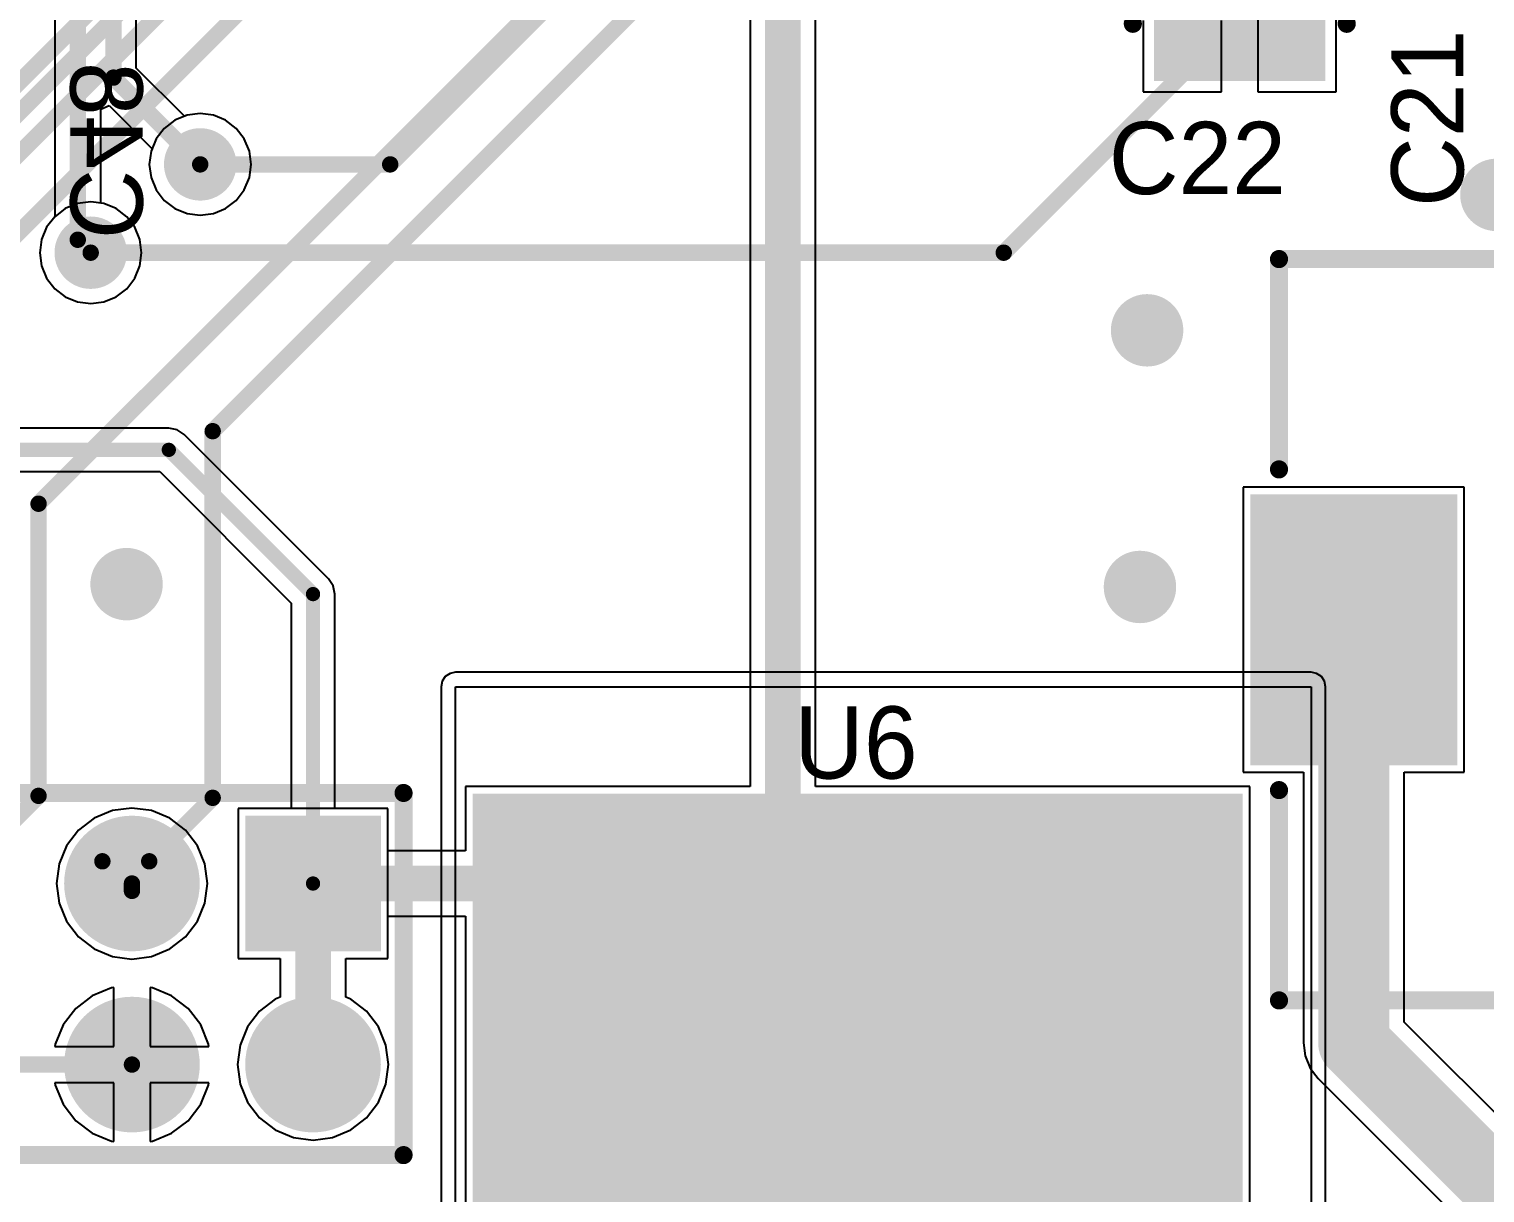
# Model space of a CAD drawing. Header units: millimetres. Extents: x 0 to 7.44, y -3.03 to 0.
# Drawn here: x 4.883 to 5.687, y -2.484 to -1.842 of the extents above; entities that cross this region are included whole.
import ezdxf

# ---------------------------------------------------------------- set-up
doc = ezdxf.new("R2010")
doc.units = ezdxf.units.MM
doc.header["$MEASUREMENT"] = 0
for name, color, linetype in [('BottomLayer', 5, 'Continuous'), ('BottomOverlay', 54, 'Continuous'), ('BottomSolder', 6, 'Continuous'), ('MidLayer1', 16, 'Continuous'), ('MidLayer2', 76, 'Continuous'), ('MultiLayer', 9, 'Continuous'), ('PadHoleLayer', 156, 'Continuous'), ('TopLayer', 1, 'Continuous'), ('TopOverlay', 2, 'Continuous'), ('TopPaste', 8, 'Continuous'), ('TopSolder', 216, 'Continuous'), ('ViaHoleLayer', 16, 'Continuous')]:
    doc.layers.add(name, color=color, linetype=linetype)

# ---------------------------------------------------------------- blocks, each defined once
blk = doc.blocks.new('LM1085_3_3_29')
at = {"layer": 'TopLayer'}
for points in [[(-0.04724, -0.20866), (0.30709, -0.20866), (-0.04724, 0.20866), (0.30709, 0.20866)], [(-0.30709, 0.07146), (-0.18898, 0.07146), (-0.30709, 0.12854), (-0.18898, 0.12854)], [(-0.30709, -0.02854), (-0.18898, -0.02854), (-0.30709, 0.02854), (-0.18898, 0.02854)], [(-0.30709, -0.12854), (-0.18898, -0.12854), (-0.30709, -0.07146), (-0.18898, -0.07146)]]:
    blk.add_solid(points, dxfattribs=at)
at = {"layer": 'TopOverlay'}
for p, q in [((-0.29798, 0.15362), (-0.29874, 0.15252)), ((-0.29702, 0.15457), (-0.29798, 0.15362)), ((-0.29593, 0.15534), (-0.29702, 0.15457)), ((-0.2947, 0.15591), (-0.29593, 0.15534)), ((-0.29341, 0.15625), (-0.2947, 0.15591)), ((-0.29207, 0.15637), (-0.29341, 0.15625)), ((-0.29073, 0.15625), (-0.29207, 0.15637)), ((-0.28943, 0.15591), (-0.29073, 0.15625)), ((-0.28822, 0.15534), (-0.28943, 0.15591)), ((-0.28711, 0.15457), (-0.28822, 0.15534)), ((-0.28617, 0.15362), (-0.28711, 0.15457)), ((-0.28539, 0.15252), (-0.28617, 0.15362)), ((-0.29966, 0.15001), (-0.29978, 0.14867)), ((-0.29978, 0.14867), (-0.29966, 0.14733)), ((-0.29931, 0.1513), (-0.29966, 0.15001)), ((-0.29966, 0.14733), (-0.29931, 0.14604)), ((-0.29874, 0.15252), (-0.29931, 0.1513)), ((-0.29931, 0.14604), (-0.29874, 0.14482)), ((-0.29874, 0.14482), (-0.29798, 0.14372)), ((-0.28617, 0.14372), (-0.28539, 0.14482)), ((-0.28483, 0.1513), (-0.28539, 0.15252)), ((-0.28539, 0.14482), (-0.28483, 0.14604)), ((-0.28448, 0.15001), (-0.28483, 0.1513)), ((-0.28483, 0.14604), (-0.28448, 0.14733)), ((-0.28436, 0.14867), (-0.28448, 0.15001)), ((-0.28448, 0.14733), (-0.28436, 0.14867)), ((-0.28436, 0.14867), (-0.28436, 0.14867)), ((-0.29798, 0.14372), (-0.29702, 0.14277)), ((-0.29702, 0.14277), (-0.29593, 0.142)), ((-0.29593, 0.142), (-0.2947, 0.14144)), ((-0.2947, 0.14144), (-0.29341, 0.14109)), ((-0.29341, 0.14109), (-0.29207, 0.14097)), ((-0.29207, 0.14097), (-0.29073, 0.14109)), ((-0.29073, 0.14109), (-0.28943, 0.14144)), ((-0.28943, 0.14144), (-0.28822, 0.142)), ((-0.28822, 0.142), (-0.28711, 0.14277)), ((-0.28711, 0.14277), (-0.28617, 0.14372))]:
    blk.add_line(p, q, dxfattribs=at)
at = {"layer": 'TopOverlay', "const_width": 0.01}
for points in [[(-0.17326, 0.20078), (-0.06694, 0.20078)], [(-0.17326, 0.20078), (-0.17326, -0.20078)], [(-0.17326, -0.20078), (-0.06694, -0.20078)]]:
    blk.add_lwpolyline(points, dxfattribs=at)
at = {"layer": 'TopOverlay', "const_width": 0.005}
for points in [[(-0.17576, 0.20078, 1), (-0.17076, 0.20078, 1)], [(-0.17576, 0.20078, 1), (-0.17076, 0.20078, 1)], [(-0.06944, 0.20078, 1), (-0.06444, 0.20078, 1)], [(-0.17576, -0.20078, 1), (-0.17076, -0.20078, 1)], [(-0.17576, -0.20078, 1), (-0.17076, -0.20078, 1)], [(-0.06944, -0.20078, 1), (-0.06444, -0.20078, 1)]]:
    blk.add_lwpolyline(points, format="xyb", close=True, dxfattribs=at)
at = {"layer": 'TopPaste'}
for points in [[(-0.04724, -0.20866), (0.30709, -0.20866), (-0.04724, 0.20866), (0.30709, 0.20866)], [(-0.30709, 0.07146), (-0.18898, 0.07146), (-0.30709, 0.12854), (-0.18898, 0.12854)], [(-0.30709, -0.02854), (-0.18898, -0.02854), (-0.30709, 0.02854), (-0.18898, 0.02854)], [(-0.30709, -0.12854), (-0.18898, -0.12854), (-0.30709, -0.07146), (-0.18898, -0.07146)]]:
    blk.add_solid(points, dxfattribs=at)
at = {"layer": 'TopSolder'}
for points in [[(-0.05124, -0.21266), (0.31109, -0.21266), (-0.05124, 0.21266), (0.31109, 0.21266)], [(-0.31109, 0.06746), (-0.18498, 0.06746), (-0.31109, 0.13254), (-0.18498, 0.13254)], [(-0.31109, -0.03254), (-0.18498, -0.03254), (-0.31109, 0.03254), (-0.18498, 0.03254)], [(-0.31109, -0.13254), (-0.18498, -0.13254), (-0.31109, -0.06746), (-0.18498, -0.06746)]]:
    blk.add_solid(points, dxfattribs=at)
blk = doc.blocks.new('90131_0130_30')
at = {"layer": 'BottomLayer', "const_width": 0.03346}
for points in [[(-0.46673, 0.05, 1), (-0.43327, 0.05, 1)], [(-0.36673, 0.05, 1), (-0.33327, 0.05, 1)], [(-0.36673, -0.05, 1), (-0.33327, -0.05, 1)]]:
    blk.add_lwpolyline(points, format="xyb", close=True, dxfattribs=at)
at = {"layer": 'BottomLayer'}
blk.add_solid([(-0.48346, -0.08346), (-0.41654, -0.08346), (-0.48346, -0.01654), (-0.41654, -0.01654)], dxfattribs=at)
at = {"layer": 'BottomSolder', "const_width": 0.03746}
for points in [[(-0.46873, 0.05, 1), (-0.43127, 0.05, 1)], [(-0.36873, 0.05, 1), (-0.33127, 0.05, 1)], [(-0.36873, -0.05, 1), (-0.33127, -0.05, 1)]]:
    blk.add_lwpolyline(points, format="xyb", close=True, dxfattribs=at)
at = {"layer": 'BottomSolder'}
blk.add_solid([(-0.48746, -0.08746), (-0.41254, -0.08746), (-0.48746, -0.01254), (-0.41254, -0.01254)], dxfattribs=at)
at = {"layer": 'MidLayer1', "const_width": 0.03346}
for points in [[(-0.46673, 0.05, 1), (-0.43327, 0.05, 1)], [(-0.36673, 0.05, 1), (-0.33327, 0.05, 1)], [(-0.36673, -0.05, 1), (-0.33327, -0.05, 1)]]:
    blk.add_lwpolyline(points, format="xyb", close=True, dxfattribs=at)
at = {"layer": 'MidLayer1'}
blk.add_solid([(-0.48346, -0.08346), (-0.41654, -0.08346), (-0.48346, -0.01654), (-0.41654, -0.01654)], dxfattribs=at)
at = {"layer": 'MidLayer2', "const_width": 0.03346}
for points in [[(-0.46673, 0.05, 1), (-0.43327, 0.05, 1)], [(-0.36673, 0.05, 1), (-0.33327, 0.05, 1)], [(-0.36673, -0.05, 1), (-0.33327, -0.05, 1)]]:
    blk.add_lwpolyline(points, format="xyb", close=True, dxfattribs=at)
at = {"layer": 'MidLayer2'}
blk.add_solid([(-0.48346, -0.08346), (-0.41654, -0.08346), (-0.48346, -0.01654), (-0.41654, -0.01654)], dxfattribs=at)
at = {"layer": 'MultiLayer', "const_width": 0.03346}
for points in [[(-0.46673, 0.05, 1), (-0.43327, 0.05, 1)], [(-0.36673, 0.05, 1), (-0.33327, 0.05, 1)], [(-0.36673, -0.05, 1), (-0.33327, -0.05, 1)]]:
    blk.add_lwpolyline(points, format="xyb", close=True, dxfattribs=at)
at = {"layer": 'MultiLayer'}
blk.add_solid([(-0.48346, -0.08346), (-0.41654, -0.08346), (-0.48346, -0.01654), (-0.41654, -0.01654)], dxfattribs=at)
at = {"layer": 'PadHoleLayer', "const_width": 0.02165}
for points in [[(-0.46083, 0.05, 1), (-0.43917, 0.05, 1)], [(-0.36083, 0.05, 1), (-0.33917, 0.05, 1)], [(-0.46083, -0.05, 1), (-0.43917, -0.05, 1)], [(-0.36083, -0.05, 1), (-0.33917, -0.05, 1)]]:
    blk.add_lwpolyline(points, format="xyb", close=True, dxfattribs=at)
at = {"layer": 'TopLayer', "const_width": 0.03346}
for points in [[(-0.46673, 0.05, 1), (-0.43327, 0.05, 1)], [(-0.36673, 0.05, 1), (-0.33327, 0.05, 1)], [(-0.36673, -0.05, 1), (-0.33327, -0.05, 1)]]:
    blk.add_lwpolyline(points, format="xyb", close=True, dxfattribs=at)
at = {"layer": 'TopLayer'}
blk.add_solid([(-0.48346, -0.08346), (-0.41654, -0.08346), (-0.48346, -0.01654), (-0.41654, -0.01654)], dxfattribs=at)
at = {"layer": 'TopOverlay', "const_width": 0.01}
for points in [[(-0.5, 0.1), (-0.5, -0.1)], [(0.5, 0.1), (-0.5, 0.1)], [(0.5, -0.1), (-0.5, -0.1)]]:
    blk.add_lwpolyline(points, dxfattribs=at)
at = {"layer": 'TopOverlay', "const_width": 0.005}
for points in [[(-0.5025, 0.1, 1), (-0.4975, 0.1, 1)], [(-0.5025, 0.1, 1), (-0.4975, 0.1, 1)], [(-0.5025, -0.1, 1), (-0.4975, -0.1, 1)], [(-0.5025, -0.1, 1), (-0.4975, -0.1, 1)]]:
    blk.add_lwpolyline(points, format="xyb", close=True, dxfattribs=at)
at = {"layer": 'TopSolder', "const_width": 0.03746}
for points in [[(-0.46873, 0.05, 1), (-0.43127, 0.05, 1)], [(-0.36873, 0.05, 1), (-0.33127, 0.05, 1)], [(-0.36873, -0.05, 1), (-0.33127, -0.05, 1)]]:
    blk.add_lwpolyline(points, format="xyb", close=True, dxfattribs=at)
at = {"layer": 'TopSolder'}
blk.add_solid([(-0.48746, -0.08746), (-0.41254, -0.08746), (-0.48746, -0.01254), (-0.41254, -0.01254)], dxfattribs=at)
blk = doc.blocks.new('IND_FERRITE_CORE_56')
at = {"layer": 'TopLayer'}
for points in [[(-0.21654, -0.07087), (-0.11024, -0.07087), (-0.21654, 0.07087), (-0.11024, 0.07087)], [(0.11024, -0.07087), (0.21654, -0.07087), (0.11024, 0.07087), (0.21654, 0.07087)]]:
    blk.add_solid(points, dxfattribs=at)
at = {"layer": 'TopOverlay', "const_width": 0.01}
for points in [[(-0.20471, 0.08856), (-0.20471, 0.20472)], [(-0.20471, 0.20472), (0.20471, 0.20472)], [(0.20471, 0.08856), (0.20471, 0.20472)], [(-0.20471, -0.20472), (-0.20471, -0.08856)], [(0.20471, -0.20472), (0.20471, -0.08856)], [(-0.20471, -0.20472), (0.20471, -0.20472)]]:
    blk.add_lwpolyline(points, dxfattribs=at)
at = {"layer": 'TopOverlay', "const_width": 0.005}
for points in [[(-0.20721, 0.20472, 1), (-0.20221, 0.20472, 1)], [(-0.20721, 0.20472, 1), (-0.20221, 0.20472, 1)], [(0.20221, 0.20472, 1), (0.20721, 0.20472, 1)], [(0.20221, 0.20472, 1), (0.20721, 0.20472, 1)], [(-0.20721, 0.08856, 1), (-0.20221, 0.08856, 1)], [(0.20221, 0.08856, 1), (0.20721, 0.08856, 1)], [(-0.20721, -0.08856, 1), (-0.20221, -0.08856, 1)], [(0.20221, -0.08856, 1), (0.20721, -0.08856, 1)], [(-0.20721, -0.20472, 1), (-0.20221, -0.20472, 1)], [(-0.20721, -0.20472, 1), (-0.20221, -0.20472, 1)], [(0.20221, -0.20472, 1), (0.20721, -0.20472, 1)], [(0.20221, -0.20472, 1), (0.20721, -0.20472, 1)]]:
    blk.add_lwpolyline(points, format="xyb", close=True, dxfattribs=at)
at = {"layer": 'TopPaste'}
for points in [[(-0.21654, -0.07087), (-0.11024, -0.07087), (-0.21654, 0.07087), (-0.11024, 0.07087)], [(0.11024, -0.07087), (0.21654, -0.07087), (0.11024, 0.07087), (0.21654, 0.07087)]]:
    blk.add_solid(points, dxfattribs=at)
at = {"layer": 'TopSolder'}
for points in [[(-0.22054, -0.07487), (-0.10624, -0.07487), (-0.22054, 0.07487), (-0.10624, 0.07487)], [(0.10624, -0.07487), (0.22054, -0.07487), (0.10624, 0.07487), (0.22054, 0.07487)]]:
    blk.add_solid(points, dxfattribs=at)
blk = doc.blocks.new('CAPAE_4_3_4_3_5_4_202')
at = {"layer": 'TopLayer'}
for points in [[(-0.08268, -0.04331), (-0.00394, -0.04331), (-0.08268, 0.04331), (-0.00394, 0.04331)], [(0.03543, -0.04331), (0.11417, -0.04331), (0.03543, 0.04331), (0.11417, 0.04331)]]:
    blk.add_solid(points, dxfattribs=at)
at = {"layer": 'TopOverlay'}
for p, q in [((-0.10925, 0.00852), (-0.11066, 0.00754)), ((-0.1077, 0.00924), (-0.10925, 0.00852)), ((-0.10604, 0.00969), (-0.1077, 0.00924)), ((-0.10433, 0.00984), (-0.10604, 0.00969)), ((-0.10262, 0.00969), (-0.10433, 0.00984)), ((-0.10096, 0.00924), (-0.10262, 0.00969)), ((-0.09941, 0.00852), (-0.10096, 0.00924)), ((-0.098, 0.00754), (-0.09941, 0.00852)), ((-0.11402, 0.00171), (-0.11417, 0)), ((-0.11417, 0), (-0.11402, -0.00171)), ((-0.11358, 0.00337), (-0.11402, 0.00171)), ((-0.11285, 0.00492), (-0.11358, 0.00337)), ((-0.11187, 0.00632), (-0.11285, 0.00492)), ((-0.11066, 0.00754), (-0.11187, 0.00632)), ((-0.09679, 0.00632), (-0.098, 0.00754)), ((-0.09581, 0.00492), (-0.09679, 0.00632)), ((-0.09508, 0.00337), (-0.09581, 0.00492)), ((-0.09464, 0.00171), (-0.09508, 0.00337)), ((-0.09449, 0), (-0.09464, 0.00171)), ((-0.09464, -0.00171), (-0.09449, 0)), ((-0.09449, 0), (-0.09449, 0)), ((-0.11402, -0.00171), (-0.11358, -0.00337)), ((-0.11358, -0.00337), (-0.11285, -0.00492)), ((-0.11285, -0.00492), (-0.11187, -0.00632)), ((-0.11187, -0.00632), (-0.11066, -0.00754)), ((-0.11066, -0.00754), (-0.10925, -0.00852)), ((-0.09941, -0.00852), (-0.098, -0.00754)), ((-0.098, -0.00754), (-0.09679, -0.00632)), ((-0.09679, -0.00632), (-0.09581, -0.00492)), ((-0.09581, -0.00492), (-0.09508, -0.00337)), ((-0.09508, -0.00337), (-0.09464, -0.00171)), ((-0.10925, -0.00852), (-0.1077, -0.00924)), ((-0.1077, -0.00924), (-0.10604, -0.00969)), ((-0.10604, -0.00969), (-0.10433, -0.00984)), ((-0.10433, -0.00984), (-0.10262, -0.00969)), ((-0.10262, -0.00969), (-0.10096, -0.00924)), ((-0.10096, -0.00924), (-0.09941, -0.00852))]:
    blk.add_line(p, q, dxfattribs=at)
at = {"layer": 'TopOverlay', "const_width": 0.01}
for points in [[(0.08661, 0.05906), (-0.05512, 0.05906)], [(0.08661, -0.05906), (-0.05512, -0.05906)]]:
    blk.add_lwpolyline(points, dxfattribs=at)
at = {"layer": 'TopOverlay', "const_width": 0.005}
for points in [[(-0.05762, 0.05906, 1), (-0.05262, 0.05906, 1)], [(0.08411, 0.05906, 1), (0.08911, 0.05906, 1)], [(-0.05762, -0.05906, 1), (-0.05262, -0.05906, 1)], [(0.08411, -0.05906, 1), (0.08911, -0.05906, 1)]]:
    blk.add_lwpolyline(points, format="xyb", close=True, dxfattribs=at)
at = {"layer": 'TopPaste'}
for points in [[(-0.08268, -0.04331), (-0.00394, -0.04331), (-0.08268, 0.04331), (-0.00394, 0.04331)], [(0.03543, -0.04331), (0.11417, -0.04331), (0.03543, 0.04331), (0.11417, 0.04331)]]:
    blk.add_solid(points, dxfattribs=at)
at = {"layer": 'TopSolder'}
for points in [[(-0.08668, -0.04731), (0.00006, -0.04731), (-0.08668, 0.04731), (0.00006, 0.04731)], [(0.03143, -0.04731), (0.11817, -0.04731), (0.03143, 0.04731), (0.11817, 0.04731)]]:
    blk.add_solid(points, dxfattribs=at)

msp = doc.modelspace()

# ---------------------------------------------------------------- linework, layer by layer
at = {"layer": 'BottomLayer'}
for p, q in [((4.96978, -1.88907), (4.963, -1.89188)), ((4.97706, -1.88811), (4.96978, -1.88907)), ((4.98434, -1.88907), (4.97706, -1.88811)), ((4.99112, -1.89188), (4.98434, -1.88907)), ((4.95718, -1.89634), (4.95271, -1.90217)), ((4.963, -1.89188), (4.95718, -1.89634)), ((4.99694, -1.89634), (4.99112, -1.89188)), ((5.00141, -1.90217), (4.99694, -1.89634)), ((4.95271, -1.90217), (4.9499, -1.90895)), ((5.00422, -1.90895), (5.00141, -1.90217)), ((4.9499, -1.90895), (4.94894, -1.91622)), ((5.00517, -1.91622), (5.00422, -1.90895)), ((4.94894, -1.91622), (4.9499, -1.9235)), ((5.00422, -1.9235), (5.00517, -1.91622)), ((4.9499, -1.9235), (4.95271, -1.93028)), ((5.00141, -1.93028), (5.00422, -1.9235)), ((4.91659, -1.93688), (4.90931, -1.93784)), ((4.92386, -1.93784), (4.91659, -1.93688)), ((4.95271, -1.93028), (4.95718, -1.9361)), ((4.95718, -1.9361), (4.963, -1.94057)), ((4.99112, -1.94057), (4.99694, -1.9361)), ((4.99694, -1.9361), (5.00141, -1.93028)), ((4.89671, -1.94511), (4.89224, -1.95093)), ((4.90253, -1.94064), (4.89671, -1.94511)), ((4.90931, -1.93784), (4.90253, -1.94064)), ((4.93064, -1.94064), (4.92386, -1.93784)), ((4.93647, -1.94511), (4.93064, -1.94064)), ((4.94093, -1.95093), (4.93647, -1.94511)), ((4.963, -1.94057), (4.96978, -1.94338)), ((4.96978, -1.94338), (4.97706, -1.94434)), ((4.97706, -1.94434), (4.98434, -1.94338)), ((4.98434, -1.94338), (4.99112, -1.94057)), ((4.89224, -1.95093), (4.88943, -1.95772)), ((4.94374, -1.95772), (4.94093, -1.95093)), ((4.88943, -1.95772), (4.88847, -1.96499)), ((4.9447, -1.96499), (4.94374, -1.95772)), ((4.88847, -1.96499), (4.88943, -1.97227)), ((4.94374, -1.97227), (4.9447, -1.96499)), ((4.88943, -1.97227), (4.89224, -1.97905)), ((4.94093, -1.97905), (4.94374, -1.97227)), ((4.89224, -1.97905), (4.89671, -1.98487)), ((4.89671, -1.98487), (4.90253, -1.98934)), ((4.93064, -1.98934), (4.93647, -1.98487)), ((4.93647, -1.98487), (4.94093, -1.97905)), ((4.90253, -1.98934), (4.90931, -1.99215)), ((4.90931, -1.99215), (4.91659, -1.99311)), ((4.91659, -1.99311), (4.92386, -1.99215)), ((4.92386, -1.99215), (4.93064, -1.98934)), ((4.95971, -2.06184), (4.87529, -2.06184)), ((4.96432, -2.06276), (4.95971, -2.06184)), ((4.95971, -2.06184), (4.95971, -2.06184)), ((4.96822, -2.06537), (4.96432, -2.06276)), ((5.04789, -2.14503), (4.96822, -2.06537)), ((4.87529, -2.08592), (4.95472, -2.08592)), ((4.95472, -2.08592), (5.02733, -2.15853)), ((5.0505, -2.14893), (5.04789, -2.14503)), ((5.04789, -2.14503), (5.04789, -2.14503)), ((5.05141, -2.15354), (5.0505, -2.14893)), ((5.05141, -2.27205), (5.05141, -2.15354)), ((5.02733, -2.15853), (5.02733, -2.27205)), ((5.11069, -2.20165), (5.11008, -2.20472)), ((5.11243, -2.19905), (5.11069, -2.20165)), ((5.11504, -2.19731), (5.11243, -2.19905)), ((5.11811, -2.1967), (5.11504, -2.19731)), ((5.59055, -2.1967), (5.11811, -2.1967)), ((5.59362, -2.19731), (5.59055, -2.1967)), ((5.59623, -2.19905), (5.59362, -2.19731)), ((5.59797, -2.20165), (5.59623, -2.19905)), ((5.59858, -2.20472), (5.59797, -2.20165)), ((5.11008, -2.20472), (5.11008, -2.67717)), ((5.11811, -2.67717), (5.11811, -2.20472)), ((5.11811, -2.20472), (5.59055, -2.20472)), ((5.59055, -2.20472), (5.59055, -2.67717)), ((5.59858, -2.67717), (5.59858, -2.20472)), ((4.92858, -2.27311), (4.91852, -2.27728)), ((4.93937, -2.27169), (4.92858, -2.27311)), ((4.95016, -2.27311), (4.93937, -2.27169)), ((4.96022, -2.27728), (4.95016, -2.27311)), ((5.02733, -2.27205), (4.99803, -2.27205)), ((4.99803, -2.27205), (4.99803, -2.35472)), ((5.08071, -2.27205), (5.05141, -2.27205)), ((5.08071, -2.35472), (5.08071, -2.27205)), ((4.91852, -2.27728), (4.90989, -2.2839)), ((4.96885, -2.2839), (4.96022, -2.27728)), ((4.90989, -2.2839), (4.90326, -2.29254)), ((4.97548, -2.29254), (4.96885, -2.2839)), ((4.90326, -2.29254), (4.8991, -2.30259)), ((4.97964, -2.30259), (4.97548, -2.29254)), ((4.8991, -2.30259), (4.89767, -2.31339)), ((4.98107, -2.31339), (4.97964, -2.30259)), ((4.89767, -2.31339), (4.8991, -2.32418)), ((4.97964, -2.32418), (4.98107, -2.31339)), ((4.8991, -2.32418), (4.90326, -2.33423)), ((4.97548, -2.33423), (4.97964, -2.32418)), ((4.90326, -2.33423), (4.90989, -2.34287)), ((4.96885, -2.34287), (4.97548, -2.33423)), ((4.90989, -2.34287), (4.91852, -2.3495)), ((4.96022, -2.3495), (4.96885, -2.34287)), ((4.91852, -2.3495), (4.92858, -2.35366)), ((4.92858, -2.35366), (4.93937, -2.35508)), ((4.93937, -2.35508), (4.95016, -2.35366)), ((4.95016, -2.35366), (4.96022, -2.3495)), ((4.99803, -2.35472), (5.02131, -2.35472)), ((5.02131, -2.35472), (5.02131, -2.37612)), ((5.05743, -2.37612), (5.05743, -2.35472)), ((5.05743, -2.35472), (5.08071, -2.35472)), ((4.92802, -2.37104), (4.91745, -2.37542)), ((4.92937, -2.37086), (4.92802, -2.37104)), ((4.92937, -2.40339), (4.92937, -2.37086)), ((4.95072, -2.37104), (4.94937, -2.37086)), ((4.94937, -2.37086), (4.94937, -2.40339)), ((4.96129, -2.37542), (4.95072, -2.37104)), ((4.91745, -2.37542), (4.90837, -2.38239)), ((4.97037, -2.38239), (4.96129, -2.37542)), ((5.01852, -2.37728), (5.00989, -2.3839)), ((5.02131, -2.37612), (5.01852, -2.37728)), ((5.06022, -2.37728), (5.05743, -2.37612)), ((5.06885, -2.3839), (5.06022, -2.37728)), ((4.90837, -2.38239), (4.9014, -2.39147)), ((4.97734, -2.39147), (4.97037, -2.38239)), ((5.00989, -2.3839), (5.00326, -2.39254)), ((5.07548, -2.39254), (5.06885, -2.3839)), ((4.9014, -2.39147), (4.89702, -2.40204)), ((4.98172, -2.40204), (4.97734, -2.39147)), ((5.00326, -2.39254), (4.9991, -2.40259)), ((5.07964, -2.40259), (5.07548, -2.39254)), ((4.89702, -2.40204), (4.89685, -2.40339)), ((4.89685, -2.40339), (4.92937, -2.40339)), ((4.94937, -2.40339), (4.98189, -2.40339)), ((4.98189, -2.40339), (4.98172, -2.40204)), ((4.9991, -2.40259), (4.99767, -2.41339)), ((5.08107, -2.41339), (5.07964, -2.40259)), ((4.99767, -2.41339), (4.9991, -2.42418)), ((5.07964, -2.42418), (5.08107, -2.41339)), ((4.92937, -2.42339), (4.89685, -2.42339)), ((4.89685, -2.42339), (4.89702, -2.42473)), ((4.89702, -2.42473), (4.9014, -2.43531)), ((4.92937, -2.45591), (4.92937, -2.42339)), ((4.98189, -2.42339), (4.94937, -2.42339)), ((4.94937, -2.42339), (4.94937, -2.45591)), ((4.97734, -2.43531), (4.98172, -2.42473)), ((4.98172, -2.42473), (4.98189, -2.42339)), ((4.9991, -2.42418), (5.00326, -2.43423)), ((5.07548, -2.43423), (5.07964, -2.42418)), ((4.9014, -2.43531), (4.90837, -2.44439)), ((4.97037, -2.44439), (4.97734, -2.43531)), ((5.00326, -2.43423), (5.00989, -2.44287)), ((5.06885, -2.44287), (5.07548, -2.43423)), ((5.00989, -2.44287), (5.01852, -2.4495)), ((5.06022, -2.4495), (5.06885, -2.44287)), ((4.90837, -2.44439), (4.91745, -2.45135)), ((4.91745, -2.45135), (4.92802, -2.45573)), ((4.95072, -2.45573), (4.96129, -2.45135)), ((4.96129, -2.45135), (4.97037, -2.44439)), ((5.01852, -2.4495), (5.02858, -2.45366)), ((5.05016, -2.45366), (5.06022, -2.4495)), ((4.92802, -2.45573), (4.92937, -2.45591)), ((4.94937, -2.45591), (4.95072, -2.45573)), ((5.02858, -2.45366), (5.03937, -2.45508)), ((5.03937, -2.45508), (5.05016, -2.45366))]:
    msp.add_line(p, q, dxfattribs=at)
for points, const_width in [([(4.96706, -1.91622, 1), (4.98706, -1.91622, 1)], 0.02), ([(5.68291, -1.93307, 1), (5.70291, -1.93307, 1)], 0.02), ([(4.90659, -1.96499, 1), (4.92659, -1.96499, 1)], 0.02), ([(5.49, -2.00787, 1), (5.51, -2.00787, 1)], 0.02), ([(4.95774, -2.07388, 1), (4.96168, -2.07388, 1)], 0.00394), ([(4.95774, -2.07388, 1), (4.96168, -2.07388, 1)], 0.00394), ([(4.92639, -2.14805, 1), (4.94639, -2.14805, 1)], 0.02), ([(5.48606, -2.14961, 1), (5.50606, -2.14961, 1)], 0.02), ([(5.0374, -2.15354, 1), (5.04134, -2.15354, 1)], 0.00394), ([(5.0374, -2.15354, 1), (5.04134, -2.15354, 1)], 0.00394), ([(5.14748, -2.30315, 1), (5.16748, -2.30315, 1)], 0.02), ([(5.21047, -2.30709, 1), (5.23047, -2.30709, 1)], 0.02), ([(5.30102, -2.31102, 1), (5.32102, -2.31102, 1)], 0.02), ([(5.36008, -2.31102, 1), (5.38008, -2.31102, 1)], 0.02), ([(5.50575, -2.31102, 1), (5.52575, -2.31102, 1)], 0.02), ([(5.4585, -2.31496, 1), (5.4785, -2.31496, 1)], 0.02), ([(5.03445, -2.31339, 1), (5.04429, -2.31339, 1)], 0.00984), ([(5.0374, -2.31339, 1), (5.04134, -2.31339, 1)], 0.00394), ([(5.23016, -2.38189, 1), (5.25016, -2.38189, 1)], 0.02), ([(5.28921, -2.38189, 1), (5.30921, -2.38189, 1)], 0.02), ([(5.39157, -2.37795, 1), (5.41157, -2.37795, 1)], 0.02), ([(5.15535, -2.38583, 1), (5.17535, -2.38583, 1)], 0.02), ([(5.49787, -2.38976, 1), (5.51787, -2.38976, 1)], 0.02), ([(5.03445, -2.41339, 1), (5.04429, -2.41339, 1)], 0.00984), ([(4.93711, -2.41339, 1), (4.94163, -2.41339, 1)], 0.00453), ([(5.15929, -2.45276, 1), (5.17929, -2.45276, 1)], 0.02), ([(5.25378, -2.45276, 1), (5.27378, -2.45276, 1)], 0.02), ([(5.33646, -2.44882, 1), (5.35646, -2.44882, 1)], 0.02), ([(5.41126, -2.45276, 1), (5.43126, -2.45276, 1)], 0.02), ([(5.48606, -2.45276, 1), (5.50606, -2.45276, 1)], 0.02)]:
    msp.add_lwpolyline(points, format="xyb", close=True, dxfattribs=dict(at, const_width=const_width))
for points, const_width in [([(4.83789, -2.07388), (4.95971, -2.07388)], 0.00787), ([(4.95971, -2.07388), (5.03937, -2.15354)], 0.00787), ([(5.03937, -2.31339), (5.03937, -2.15354)], 0.00787), ([(5.03937, -2.41339), (5.03937, -2.31339)], 0.01969), ([(4.83937, -2.41339), (4.93937, -2.41339)], 0.00906)]:
    msp.add_lwpolyline(points, dxfattribs=dict(at, const_width=const_width))
at = {"layer": 'MidLayer1', "const_width": 0.00906}
for points in [[(5.08198, -1.91622), (6.52522, -0.47298)], [(5.42083, -1.96499), (6.43307, -0.95276)], [(4.82283, -1.9252), (5.51575, -1.23228)], [(4.83858, -1.94882), (5.55118, -1.23622)], [(4.85827, -1.97244), (5.58268, -1.24803)], [(4.97706, -1.91622), (5.08198, -1.91622)], [(4.91659, -1.96499), (5.42083, -1.96499)]]:
    msp.add_lwpolyline(points, dxfattribs=at)
at = {"layer": 'MidLayer1'}
for points, const_width in [([(4.96706, -1.91622, 1), (4.98706, -1.91622, 1)], 0.02), ([(4.9748, -1.91622, 1), (4.97932, -1.91622, 1)], 0.00453), ([(5.07972, -1.91622, 1), (5.08425, -1.91622, 1)], 0.00453), ([(5.07972, -1.91622, 1), (5.08425, -1.91622, 1)], 0.00453), ([(5.68291, -1.93307, 1), (5.70291, -1.93307, 1)], 0.02), ([(4.90659, -1.96499, 1), (4.92659, -1.96499, 1)], 0.02), ([(4.91432, -1.96499, 1), (4.91885, -1.96499, 1)], 0.00453), ([(5.41857, -1.96499, 1), (5.4231, -1.96499, 1)], 0.00453), ([(5.41857, -1.96499, 1), (5.4231, -1.96499, 1)], 0.00453), ([(5.49, -2.00787, 1), (5.51, -2.00787, 1)], 0.02), ([(4.92639, -2.14805, 1), (4.94639, -2.14805, 1)], 0.02), ([(5.48606, -2.14961, 1), (5.50606, -2.14961, 1)], 0.02), ([(5.14748, -2.30315, 1), (5.16748, -2.30315, 1)], 0.02), ([(5.21047, -2.30709, 1), (5.23047, -2.30709, 1)], 0.02), ([(5.30102, -2.31102, 1), (5.32102, -2.31102, 1)], 0.02), ([(5.36008, -2.31102, 1), (5.38008, -2.31102, 1)], 0.02), ([(5.50575, -2.31102, 1), (5.52575, -2.31102, 1)], 0.02), ([(5.4585, -2.31496, 1), (5.4785, -2.31496, 1)], 0.02), ([(5.23016, -2.38189, 1), (5.25016, -2.38189, 1)], 0.02), ([(5.28921, -2.38189, 1), (5.30921, -2.38189, 1)], 0.02), ([(5.39157, -2.37795, 1), (5.41157, -2.37795, 1)], 0.02), ([(5.15535, -2.38583, 1), (5.17535, -2.38583, 1)], 0.02), ([(5.49787, -2.38976, 1), (5.51787, -2.38976, 1)], 0.02), ([(5.15929, -2.45276, 1), (5.17929, -2.45276, 1)], 0.02), ([(5.25378, -2.45276, 1), (5.27378, -2.45276, 1)], 0.02), ([(5.33646, -2.44882, 1), (5.35646, -2.44882, 1)], 0.02), ([(5.41126, -2.45276, 1), (5.43126, -2.45276, 1)], 0.02), ([(5.48606, -2.45276, 1), (5.50606, -2.45276, 1)], 0.02)]:
    msp.add_lwpolyline(points, format="xyb", close=True, dxfattribs=dict(at, const_width=const_width))
at = {"layer": 'MidLayer2', "const_width": 0.00906}
for points in [[(4.98395, -2.06357), (5.573, -1.47452)], [(4.79004, -1.97472), (4.95161, -1.81315)], [(4.88778, -2.10363), (5.16374, -1.82767)], [(4.98395, -2.26607), (4.98395, -2.06357)], [(4.88778, -2.26498), (4.88778, -2.10363)], [(4.83937, -2.31339), (4.88778, -2.26498)], [(4.94891, -2.30112), (4.98395, -2.26607)], [(4.92304, -2.30112), (4.94891, -2.30112)], [(4.92304, -2.30112), (4.93937, -2.31744)], [(4.93937, -2.31744), (4.93937, -2.31339)]]:
    msp.add_lwpolyline(points, dxfattribs=at)
at = {"layer": 'MidLayer2'}
for points, const_width in [([(4.96706, -1.91622, 1), (4.98706, -1.91622, 1)], 0.02), ([(5.68291, -1.93307, 1), (5.70291, -1.93307, 1)], 0.02), ([(4.90659, -1.96499, 1), (4.92659, -1.96499, 1)], 0.02), ([(5.49, -2.00787, 1), (5.51, -2.00787, 1)], 0.02), ([(4.98169, -2.06357, 1), (4.98621, -2.06357, 1)], 0.00453), ([(4.98169, -2.06357, 1), (4.98621, -2.06357, 1)], 0.00453), ([(4.88552, -2.10363, 1), (4.89004, -2.10363, 1)], 0.00453), ([(4.88552, -2.10363, 1), (4.89004, -2.10363, 1)], 0.00453), ([(4.92639, -2.14805, 1), (4.94639, -2.14805, 1)], 0.02), ([(5.48606, -2.14961, 1), (5.50606, -2.14961, 1)], 0.02), ([(4.88552, -2.26498, 1), (4.89004, -2.26498, 1)], 0.00453), ([(4.88552, -2.26498, 1), (4.89004, -2.26498, 1)], 0.00453), ([(4.98169, -2.26607, 1), (4.98621, -2.26607, 1)], 0.00453), ([(4.98169, -2.26607, 1), (4.98621, -2.26607, 1)], 0.00453), ([(5.14748, -2.30315, 1), (5.16748, -2.30315, 1)], 0.02), ([(5.21047, -2.30709, 1), (5.23047, -2.30709, 1)], 0.02), ([(5.30102, -2.31102, 1), (5.32102, -2.31102, 1)], 0.02), ([(5.36008, -2.31102, 1), (5.38008, -2.31102, 1)], 0.02), ([(5.50575, -2.31102, 1), (5.52575, -2.31102, 1)], 0.02), ([(4.92078, -2.30112, 1), (4.9253, -2.30112, 1)], 0.00453), ([(4.92078, -2.30112, 1), (4.9253, -2.30112, 1)], 0.00453), ([(4.94664, -2.30112, 1), (4.95117, -2.30112, 1)], 0.00453), ([(4.94664, -2.30112, 1), (4.95117, -2.30112, 1)], 0.00453), ([(5.4585, -2.31496, 1), (5.4785, -2.31496, 1)], 0.02), ([(4.93711, -2.31339, 1), (4.94163, -2.31339, 1)], 0.00453), ([(4.93711, -2.31744, 1), (4.94163, -2.31744, 1)], 0.00453), ([(4.93711, -2.31744, 1), (4.94163, -2.31744, 1)], 0.00453), ([(5.23016, -2.38189, 1), (5.25016, -2.38189, 1)], 0.02), ([(5.28921, -2.38189, 1), (5.30921, -2.38189, 1)], 0.02), ([(5.39157, -2.37795, 1), (5.41157, -2.37795, 1)], 0.02), ([(5.15535, -2.38583, 1), (5.17535, -2.38583, 1)], 0.02), ([(5.49787, -2.38976, 1), (5.51787, -2.38976, 1)], 0.02), ([(5.15929, -2.45276, 1), (5.17929, -2.45276, 1)], 0.02), ([(5.25378, -2.45276, 1), (5.27378, -2.45276, 1)], 0.02), ([(5.33646, -2.44882, 1), (5.35646, -2.44882, 1)], 0.02), ([(5.41126, -2.45276, 1), (5.43126, -2.45276, 1)], 0.02), ([(5.48606, -2.45276, 1), (5.50606, -2.45276, 1)], 0.02)]:
    msp.add_lwpolyline(points, format="xyb", close=True, dxfattribs=dict(at, const_width=const_width))
at = {"layer": 'MultiLayer', "const_width": 0.02}
for points in [[(4.96706, -1.91622, 1), (4.98706, -1.91622, 1)], [(5.68291, -1.93307, 1), (5.70291, -1.93307, 1)], [(4.90659, -1.96499, 1), (4.92659, -1.96499, 1)], [(5.49, -2.00787, 1), (5.51, -2.00787, 1)], [(4.92639, -2.14805, 1), (4.94639, -2.14805, 1)], [(5.48606, -2.14961, 1), (5.50606, -2.14961, 1)], [(5.14748, -2.30315, 1), (5.16748, -2.30315, 1)], [(5.21047, -2.30709, 1), (5.23047, -2.30709, 1)], [(5.30102, -2.31102, 1), (5.32102, -2.31102, 1)], [(5.36008, -2.31102, 1), (5.38008, -2.31102, 1)], [(5.50575, -2.31102, 1), (5.52575, -2.31102, 1)], [(5.4585, -2.31496, 1), (5.4785, -2.31496, 1)], [(5.23016, -2.38189, 1), (5.25016, -2.38189, 1)], [(5.28921, -2.38189, 1), (5.30921, -2.38189, 1)], [(5.39157, -2.37795, 1), (5.41157, -2.37795, 1)], [(5.15535, -2.38583, 1), (5.17535, -2.38583, 1)], [(5.49787, -2.38976, 1), (5.51787, -2.38976, 1)], [(5.15929, -2.45276, 1), (5.17929, -2.45276, 1)], [(5.25378, -2.45276, 1), (5.27378, -2.45276, 1)], [(5.33646, -2.44882, 1), (5.35646, -2.44882, 1)], [(5.41126, -2.45276, 1), (5.43126, -2.45276, 1)], [(5.48606, -2.45276, 1), (5.50606, -2.45276, 1)]]:
    msp.add_lwpolyline(points, format="xyb", close=True, dxfattribs=at)
at = {"layer": 'TopLayer'}
for p, q in [((5.28079, -1.70866), (5.28079, -2.25984)), ((5.31691, -2.25984), (5.31691, -1.72673)), ((4.8968, -1.76694), (4.8968, -1.94504)), ((4.94178, -1.86306), (4.94178, -1.76394)), ((5.60449, -1.87614), (5.60449, -1.82337)), ((5.56118, -1.82677), (5.56118, -1.87614)), ((5.49787, -1.83677), (5.49787, -1.87614)), ((5.54118, -1.87614), (5.54118, -1.83677)), ((4.96837, -1.88965), (4.94178, -1.86306)), ((5.49787, -1.87614), (5.54118, -1.87614)), ((5.56118, -1.87614), (5.60449, -1.87614)), ((4.92209, -1.88567), (4.92671, -1.88376)), ((4.92209, -1.9376), (4.92209, -1.88567)), ((4.92671, -1.88376), (4.95049, -1.90754)), ((4.96978, -1.88907), (4.96837, -1.88965)), ((4.97706, -1.88811), (4.96978, -1.88907)), ((4.98434, -1.88907), (4.97706, -1.88811)), ((4.99112, -1.89188), (4.98434, -1.88907)), ((4.99694, -1.89634), (4.99112, -1.89188)), ((5.00141, -1.90217), (4.99694, -1.89634)), ((5.00422, -1.90895), (5.00141, -1.90217)), ((4.9499, -1.90895), (4.94894, -1.91622)), ((4.95049, -1.90754), (4.9499, -1.90895)), ((5.00517, -1.91622), (5.00422, -1.90895)), ((4.94894, -1.91622), (4.9499, -1.9235)), ((5.00422, -1.9235), (5.00517, -1.91622)), ((4.9499, -1.9235), (4.95271, -1.93028)), ((5.00141, -1.93028), (5.00422, -1.9235)), ((4.95271, -1.93028), (4.95718, -1.9361)), ((4.95718, -1.9361), (4.963, -1.94057)), ((4.99112, -1.94057), (4.99694, -1.9361)), ((4.99694, -1.9361), (5.00141, -1.93028)), ((4.89671, -1.94511), (4.89224, -1.95093)), ((4.8968, -1.94504), (4.89671, -1.94511)), ((4.92386, -1.93784), (4.92209, -1.9376)), ((4.93064, -1.94064), (4.92386, -1.93784)), ((4.93647, -1.94511), (4.93064, -1.94064)), ((4.94093, -1.95093), (4.93647, -1.94511)), ((4.963, -1.94057), (4.96978, -1.94338)), ((4.96978, -1.94338), (4.97706, -1.94434)), ((4.97706, -1.94434), (4.98434, -1.94338)), ((4.98434, -1.94338), (4.99112, -1.94057)), ((4.89224, -1.95093), (4.88943, -1.95772)), ((4.94374, -1.95772), (4.94093, -1.95093)), ((4.88943, -1.95772), (4.88847, -1.96499)), ((4.9447, -1.96499), (4.94374, -1.95772)), ((4.88847, -1.96499), (4.88943, -1.97227)), ((4.94374, -1.97227), (4.9447, -1.96499)), ((4.88943, -1.97227), (4.89224, -1.97905)), ((4.94093, -1.97905), (4.94374, -1.97227)), ((4.89224, -1.97905), (4.89671, -1.98487)), ((4.89671, -1.98487), (4.90253, -1.98934)), ((4.93064, -1.98934), (4.93647, -1.98487)), ((4.93647, -1.98487), (4.94093, -1.97905)), ((4.90253, -1.98934), (4.90931, -1.99215)), ((4.90931, -1.99215), (4.91659, -1.99311)), ((4.91659, -1.99311), (4.92386, -1.99215)), ((4.92386, -1.99215), (4.93064, -1.98934)), ((5.6752, -2.09449), (5.55315, -2.09449)), ((5.55315, -2.09449), (5.55315, -2.25197)), ((5.6752, -2.25197), (5.6752, -2.09449)), ((5.55315, -2.25197), (5.58638, -2.25197)), ((5.58638, -2.25197), (5.58638, -2.40143)), ((5.64197, -2.38991), (5.64197, -2.25197)), ((5.64197, -2.25197), (5.6752, -2.25197)), ((5.28079, -2.25984), (5.12362, -2.25984)), ((5.12362, -2.25984), (5.12362, -2.29532)), ((5.55669, -2.25984), (5.31691, -2.25984)), ((5.55669, -2.62992), (5.55669, -2.25984)), ((4.92858, -2.27311), (4.91852, -2.27728)), ((4.93937, -2.27169), (4.92858, -2.27311)), ((4.95016, -2.27311), (4.93937, -2.27169)), ((4.96022, -2.27728), (4.95016, -2.27311)), ((5.08071, -2.27205), (4.99803, -2.27205)), ((4.99803, -2.27205), (4.99803, -2.35472)), ((5.08071, -2.29532), (5.08071, -2.27205)), ((4.91852, -2.27728), (4.90989, -2.2839)), ((4.96885, -2.2839), (4.96022, -2.27728)), ((4.90989, -2.2839), (4.90326, -2.29254)), ((4.97548, -2.29254), (4.96885, -2.2839)), ((4.90326, -2.29254), (4.8991, -2.30259)), ((4.97964, -2.30259), (4.97548, -2.29254)), ((5.12362, -2.29532), (5.08071, -2.29532)), ((4.8991, -2.30259), (4.89767, -2.31339)), ((4.98107, -2.31339), (4.97964, -2.30259)), ((4.89767, -2.31339), (4.8991, -2.32418)), ((4.97964, -2.32418), (4.98107, -2.31339)), ((4.8991, -2.32418), (4.90326, -2.33423)), ((4.97548, -2.33423), (4.97964, -2.32418)), ((5.08071, -2.35472), (5.08071, -2.33145)), ((5.08071, -2.33145), (5.12362, -2.33145)), ((5.12362, -2.33145), (5.12362, -2.62992)), ((4.90326, -2.33423), (4.90989, -2.34287)), ((4.96885, -2.34287), (4.97548, -2.33423)), ((4.90989, -2.34287), (4.91852, -2.3495)), ((4.96022, -2.3495), (4.96885, -2.34287)), ((4.91852, -2.3495), (4.92858, -2.35366)), ((4.92858, -2.35366), (4.93937, -2.35508)), ((4.93937, -2.35508), (4.95016, -2.35366)), ((4.95016, -2.35366), (4.96022, -2.3495)), ((4.99803, -2.35472), (5.02131, -2.35472)), ((5.02131, -2.35472), (5.02131, -2.37612)), ((5.05743, -2.37612), (5.05743, -2.35472)), ((5.05743, -2.35472), (5.08071, -2.35472)), ((4.92802, -2.37104), (4.91745, -2.37542)), ((4.92937, -2.37086), (4.92802, -2.37104)), ((4.92937, -2.40339), (4.92937, -2.37086)), ((4.95072, -2.37104), (4.94937, -2.37086)), ((4.94937, -2.37086), (4.94937, -2.40339)), ((4.96129, -2.37542), (4.95072, -2.37104)), ((4.91745, -2.37542), (4.90837, -2.38239)), ((4.97037, -2.38239), (4.96129, -2.37542)), ((5.01852, -2.37728), (5.00989, -2.3839)), ((5.02131, -2.37612), (5.01852, -2.37728)), ((5.06022, -2.37728), (5.05743, -2.37612)), ((5.06885, -2.3839), (5.06022, -2.37728)), ((4.90837, -2.38239), (4.9014, -2.39147)), ((4.97734, -2.39147), (4.97037, -2.38239)), ((5.00989, -2.3839), (5.00326, -2.39254)), ((5.07548, -2.39254), (5.06885, -2.3839)), ((4.9014, -2.39147), (4.89702, -2.40204)), ((4.98172, -2.40204), (4.97734, -2.39147)), ((5.00326, -2.39254), (4.9991, -2.40259)), ((5.07964, -2.40259), (5.07548, -2.39254)), ((5.91312, -2.66106), (5.64197, -2.38991)), ((4.89702, -2.40204), (4.89685, -2.40339)), ((4.89685, -2.40339), (4.92937, -2.40339)), ((4.94937, -2.40339), (4.98189, -2.40339)), ((4.98189, -2.40339), (4.98172, -2.40204)), ((4.9991, -2.40259), (4.99767, -2.41339)), ((5.08107, -2.41339), (5.07964, -2.40259)), ((5.58638, -2.40143), (5.58732, -2.40862)), ((5.58732, -2.40862), (5.5901, -2.41532)), ((4.99767, -2.41339), (4.9991, -2.42418)), ((5.07964, -2.42418), (5.08107, -2.41339)), ((5.5901, -2.41532), (5.59452, -2.42108)), ((4.92937, -2.42339), (4.89685, -2.42339)), ((4.89685, -2.42339), (4.89702, -2.42473)), ((4.89702, -2.42473), (4.9014, -2.43531)), ((4.92937, -2.45591), (4.92937, -2.42339)), ((4.98189, -2.42339), (4.94937, -2.42339)), ((4.94937, -2.42339), (4.94937, -2.45591)), ((4.97734, -2.43531), (4.98172, -2.42473)), ((4.98172, -2.42473), (4.98189, -2.42339)), ((4.9991, -2.42418), (5.00326, -2.43423)), ((5.07548, -2.43423), (5.07964, -2.42418)), ((5.59452, -2.42108), (5.86738, -2.69394)), ((4.9014, -2.43531), (4.90837, -2.44439)), ((4.97037, -2.44439), (4.97734, -2.43531)), ((5.00326, -2.43423), (5.00989, -2.44287)), ((5.06885, -2.44287), (5.07548, -2.43423)), ((5.00989, -2.44287), (5.01852, -2.4495)), ((5.06022, -2.4495), (5.06885, -2.44287)), ((4.90837, -2.44439), (4.91745, -2.45135)), ((4.91745, -2.45135), (4.92802, -2.45573)), ((4.95072, -2.45573), (4.96129, -2.45135)), ((4.96129, -2.45135), (4.97037, -2.44439)), ((5.01852, -2.4495), (5.02858, -2.45366)), ((5.05016, -2.45366), (5.06022, -2.4495)), ((4.92802, -2.45573), (4.92937, -2.45591)), ((4.94937, -2.45591), (4.95072, -2.45573)), ((5.02858, -2.45366), (5.03937, -2.45508)), ((5.03937, -2.45508), (5.05016, -2.45366))]:
    msp.add_line(p, q, dxfattribs=at)
for points, const_width in [([(4.90945, -1.95785), (4.90945, -1.5315)], 0.00906), ([(4.92913, -1.8683), (4.92913, -1.5315)], 0.00906), ([(5.29885, -2.38189), (5.29885, -1.70866)], 0.01969), ([(4.92913, -1.8683), (4.97706, -1.91622)], 0.00906), ([(4.90945, -1.95785), (4.91659, -1.96499)], 0.00906), ([(5.61417, -2.40143), (5.61417, -2.17323)], 0.03937), ([(5.03937, -2.31339), (5.20866, -2.31339)], 0.01969), ([(5.03937, -2.41339), (5.03937, -2.31339)], 0.01969), ([(5.20866, -2.31339), (5.21142, -2.31614)], 0.01969), ([(5.21142, -2.31614), (5.25866, -2.36339)], 0.01969), ([(5.25866, -2.36339), (5.29885, -2.40357)], 0.01969), ([(5.29885, -2.40357), (5.29885, -2.38189)], 0.01969), ([(5.29885, -2.38189), (5.29921, -2.38189)], 0.01969), ([(5.61417, -2.40143), (5.89517, -2.68243)], 0.03937), ([(5.29885, -2.40357), (5.34016, -2.44488)], 0.01969), ([(5.34016, -2.56693), (5.34016, -2.44488)], 0.01969), ([(5.34016, -2.44488), (5.34409, -2.44882)], 0.01969), ([(5.34409, -2.44882), (5.34646, -2.44882)], 0.01969)]:
    msp.add_lwpolyline(points, dxfattribs=dict(at, const_width=const_width))
for points, const_width in [([(4.92687, -1.8683, 1), (4.9314, -1.8683, 1)], 0.00453), ([(4.92687, -1.8683, 1), (4.9314, -1.8683, 1)], 0.00453), ([(4.96706, -1.91622, 1), (4.98706, -1.91622, 1)], 0.02), ([(4.9748, -1.91622, 1), (4.97932, -1.91622, 1)], 0.00453), ([(5.68291, -1.93307, 1), (5.70291, -1.93307, 1)], 0.02), ([(4.90659, -1.96499, 1), (4.92659, -1.96499, 1)], 0.02), ([(4.90719, -1.95785, 1), (4.91171, -1.95785, 1)], 0.00453), ([(4.90719, -1.95785, 1), (4.91171, -1.95785, 1)], 0.00453), ([(4.91432, -1.96499, 1), (4.91885, -1.96499, 1)], 0.00453), ([(5.49, -2.00787, 1), (5.51, -2.00787, 1)], 0.02), ([(4.92639, -2.14805, 1), (4.94639, -2.14805, 1)], 0.02), ([(5.48606, -2.14961, 1), (5.50606, -2.14961, 1)], 0.02), ([(5.60433, -2.17323, 1), (5.62402, -2.17323, 1)], 0.01969), ([(5.14748, -2.30315, 1), (5.16748, -2.30315, 1)], 0.02), ([(5.21047, -2.30709, 1), (5.23047, -2.30709, 1)], 0.02), ([(5.30102, -2.31102, 1), (5.32102, -2.31102, 1)], 0.02), ([(5.36008, -2.31102, 1), (5.38008, -2.31102, 1)], 0.02), ([(5.50575, -2.31102, 1), (5.52575, -2.31102, 1)], 0.02), ([(5.4585, -2.31496, 1), (5.4785, -2.31496, 1)], 0.02), ([(5.03445, -2.31339, 1), (5.04429, -2.31339, 1)], 0.00984), ([(5.03445, -2.31339, 1), (5.04429, -2.31339, 1)], 0.00984), ([(5.20374, -2.31339, 1), (5.21358, -2.31339, 1)], 0.00984), ([(5.20374, -2.31339, 1), (5.21358, -2.31339, 1)], 0.00984), ([(5.2065, -2.31614, 1), (5.21634, -2.31614, 1)], 0.00984), ([(5.2065, -2.31614, 1), (5.21634, -2.31614, 1)], 0.00984), ([(5.25374, -2.36339, 1), (5.26358, -2.36339, 1)], 0.00984), ([(5.25374, -2.36339, 1), (5.26358, -2.36339, 1)], 0.00984), ([(5.23016, -2.38189, 1), (5.25016, -2.38189, 1)], 0.02), ([(5.28921, -2.38189, 1), (5.30921, -2.38189, 1)], 0.02), ([(5.39157, -2.37795, 1), (5.41157, -2.37795, 1)], 0.02), ([(5.15535, -2.38583, 1), (5.17535, -2.38583, 1)], 0.02), ([(5.49787, -2.38976, 1), (5.51787, -2.38976, 1)], 0.02), ([(5.29393, -2.38189, 1), (5.30377, -2.38189, 1)], 0.00984), ([(5.29393, -2.38189, 1), (5.30377, -2.38189, 1)], 0.00984), ([(5.29393, -2.38189, 1), (5.30377, -2.38189, 1)], 0.00984), ([(5.29429, -2.38189, 1), (5.30413, -2.38189, 1)], 0.00984), ([(5.60433, -2.40143, 1), (5.62402, -2.40143, 1)], 0.01969), ([(5.60433, -2.40143, 1), (5.62402, -2.40143, 1)], 0.01969), ([(5.29393, -2.40357, 1), (5.30377, -2.40357, 1)], 0.00984), ([(5.29393, -2.40357, 1), (5.30377, -2.40357, 1)], 0.00984), ([(5.29393, -2.40357, 1), (5.30377, -2.40357, 1)], 0.00984), ([(5.03445, -2.41339, 1), (5.04429, -2.41339, 1)], 0.00984), ([(5.15929, -2.45276, 1), (5.17929, -2.45276, 1)], 0.02), ([(5.25378, -2.45276, 1), (5.27378, -2.45276, 1)], 0.02), ([(5.33646, -2.44882, 1), (5.35646, -2.44882, 1)], 0.02), ([(5.33524, -2.44488, 1), (5.34508, -2.44488, 1)], 0.00984), ([(5.33524, -2.44488, 1), (5.34508, -2.44488, 1)], 0.00984), ([(5.33524, -2.44488, 1), (5.34508, -2.44488, 1)], 0.00984), ([(5.41126, -2.45276, 1), (5.43126, -2.45276, 1)], 0.02), ([(5.48606, -2.45276, 1), (5.50606, -2.45276, 1)], 0.02), ([(5.33917, -2.44882, 1), (5.34902, -2.44882, 1)], 0.00984), ([(5.33917, -2.44882, 1), (5.34902, -2.44882, 1)], 0.00984), ([(5.34154, -2.44882, 1), (5.35138, -2.44882, 1)], 0.00984)]:
    msp.add_lwpolyline(points, format="xyb", close=True, dxfattribs=dict(at, const_width=const_width))
at = {"layer": 'ViaHoleLayer', "const_width": 0.00956}
for points in [[(4.97228, -1.91622, 1), (4.98184, -1.91622, 1)], [(5.68813, -1.93307, 1), (5.69769, -1.93307, 1)], [(4.91181, -1.96499, 1), (4.92137, -1.96499, 1)], [(5.49522, -2.00787, 1), (5.50478, -2.00787, 1)], [(4.93161, -2.14805, 1), (4.94117, -2.14805, 1)], [(5.49128, -2.14961, 1), (5.50084, -2.14961, 1)], [(5.1527, -2.30315, 1), (5.16226, -2.30315, 1)], [(5.21569, -2.30709, 1), (5.22525, -2.30709, 1)], [(5.30624, -2.31102, 1), (5.3158, -2.31102, 1)], [(5.3653, -2.31102, 1), (5.37486, -2.31102, 1)], [(5.46372, -2.31496, 1), (5.47328, -2.31496, 1)], [(5.51097, -2.31102, 1), (5.52053, -2.31102, 1)], [(5.39679, -2.37795, 1), (5.40636, -2.37795, 1)], [(5.16057, -2.38583, 1), (5.17013, -2.38583, 1)], [(5.23538, -2.38189, 1), (5.24494, -2.38189, 1)], [(5.29443, -2.38189, 1), (5.30399, -2.38189, 1)], [(5.50309, -2.38976, 1), (5.51265, -2.38976, 1)], [(5.16451, -2.45276, 1), (5.17407, -2.45276, 1)], [(5.259, -2.45276, 1), (5.26856, -2.45276, 1)], [(5.34168, -2.44882, 1), (5.35124, -2.44882, 1)], [(5.41648, -2.45276, 1), (5.42604, -2.45276, 1)], [(5.49128, -2.45276, 1), (5.50084, -2.45276, 1)]]:
    msp.add_lwpolyline(points, format="xyb", close=True, dxfattribs=at)

# ---------------------------------------------------------------- block references
for name, p, rotation in [('CAPAE_4_3_4_3_5_4_202', (5.55118, -1.75197), 270), ('90131_0130_30', (4.58937, -2.36339), 180), ('LM1085_3_3_29', (5.34016, -2.5748), 90)]:
    msp.add_blockref(name, p, dxfattribs=dict(rotation=rotation))
msp.add_blockref('IND_FERRITE_CORE_56', (5.77756, -2.17323))

# ---------------------------------------------------------------- texts
at = {"layer": 'BottomOverlay', "text_generation_flag": 2}
msp.add_text('C48', height=0.039894, rotation=270, dxfattribs=at).set_placement((4.90537, -1.9575))
at = {"layer": 'TopOverlay'}
msp.add_text('C21', height=0.039894, rotation=90, dxfattribs=at).set_placement((5.67474, -1.93972))
for s, p in [('C22', (5.47885, -1.93262)), ('U6', (5.30507, -2.25545))]:
    msp.add_text(s, height=0.039894, dxfattribs=at).set_placement(p)

doc.saveas('drawing.dxf')
